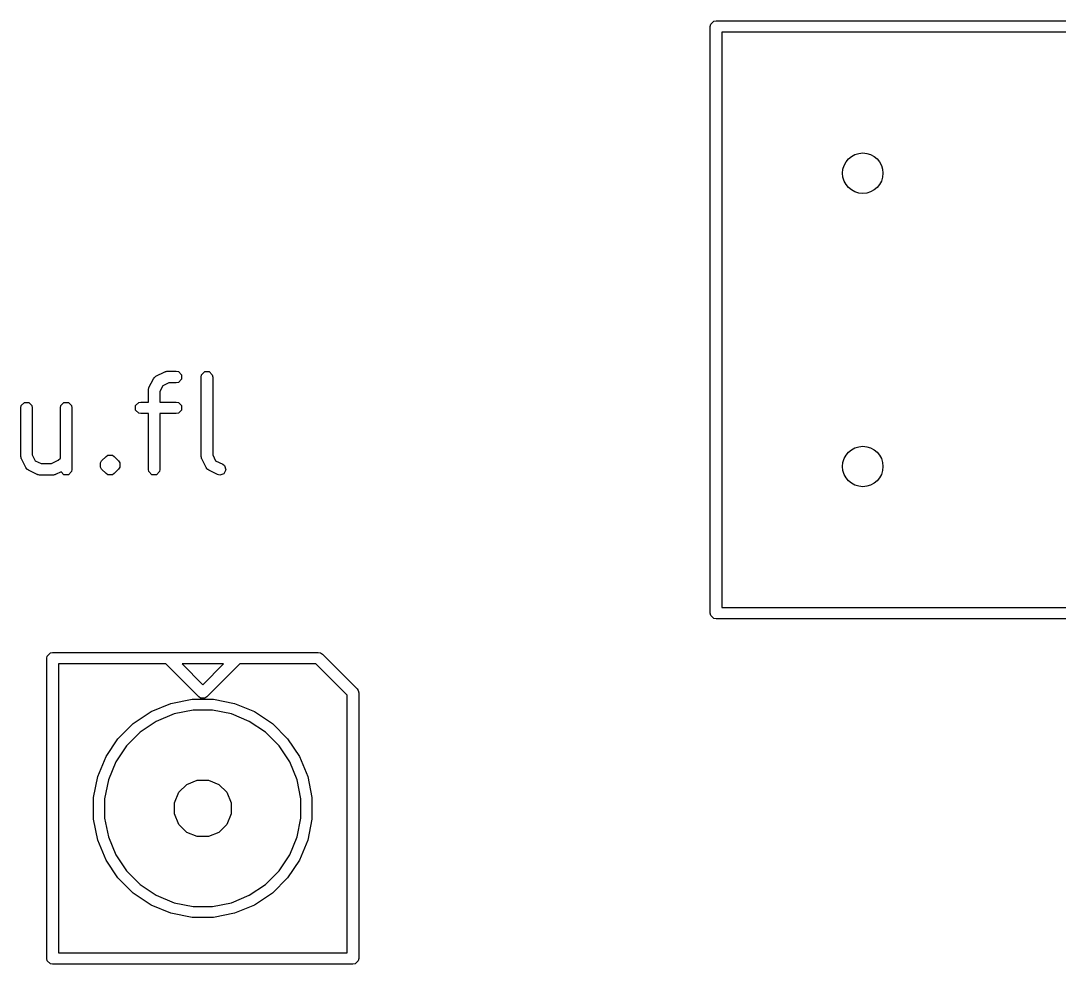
# Model space of a CAD drawing. Header units: inches. Extents: x -1.73 to 1.98, y -0.03 to 4.65.
# Drawn here: x 0.25 to 0.604, y 4.3327 to 4.6543 of the extents above; entities that cross this region are included whole.
import ezdxf

# ---------------------------------------------------------------- set-up
doc = ezdxf.new("R2010")
doc.units = ezdxf.units.IN
doc.header["$MEASUREMENT"] = 0
doc.layers.add('BLACK', color=250, linetype='CONTINUOUS')

msp = doc.modelspace()

# ---------------------------------------------------------------- linework, layer by layer
at = {"layer": 'BLACK', "linetype": 'CONTINUOUS'}
for p, q in [((0.48504, 4.65236), (0.48519, 4.65312)), ((0.48504, 4.45236), (0.48504, 4.65236)), ((0.48519, 4.65312), (0.48625, 4.65418)), ((0.48625, 4.65418), (0.48701, 4.65433)), ((0.48701, 4.65433), (0.93701, 4.65433)), ((0.48898, 4.65039), (0.48898, 4.45433)), ((0.93619, 4.65039), (0.48898, 4.65039)), ((0.29608, 4.53314), (0.29908, 4.53464)), ((0.29908, 4.53464), (0.29918, 4.53466)), ((0.29918, 4.53466), (0.29921, 4.5347)), ((0.29921, 4.5347), (0.29952, 4.53476)), ((0.29952, 4.53476), (0.29982, 4.53484)), ((0.29982, 4.53484), (0.29987, 4.53483)), ((0.29987, 4.53483), (0.29996, 4.53485)), ((0.29996, 4.53485), (0.30296, 4.53485)), ((0.30296, 4.53485), (0.30372, 4.5347)), ((0.30372, 4.5347), (0.30478, 4.53363)), ((0.31164, 4.53363), (0.31271, 4.5347)), ((0.31271, 4.5347), (0.31421, 4.5347)), ((0.31421, 4.5347), (0.31528, 4.53363)), ((0.2937, 4.52926), (0.2952, 4.53226)), ((0.2952, 4.53226), (0.29544, 4.53257)), ((0.29544, 4.53257), (0.29548, 4.53267)), ((0.29548, 4.53267), (0.29559, 4.53275)), ((0.29559, 4.53275), (0.29567, 4.53287)), ((0.29567, 4.53287), (0.29577, 4.5329)), ((0.29577, 4.5329), (0.29608, 4.53314)), ((0.30043, 4.53091), (0.29843, 4.52991)), ((0.30296, 4.53091), (0.30043, 4.53091)), ((0.30372, 4.53106), (0.30296, 4.53091)), ((0.30478, 4.53212), (0.30372, 4.53106)), ((0.30478, 4.53363), (0.30478, 4.53212)), ((0.31149, 4.53288), (0.31164, 4.53363)), ((0.31149, 4.50588), (0.31149, 4.53288)), ((0.31528, 4.53363), (0.31543, 4.53288)), ((0.31543, 4.53288), (0.31543, 4.50635)), ((0.29349, 4.52838), (0.29351, 4.52848)), ((0.29349, 4.52435), (0.29349, 4.52838)), ((0.2935, 4.52852), (0.29358, 4.52882)), ((0.29351, 4.52848), (0.2935, 4.52852)), ((0.29358, 4.52882), (0.29364, 4.52913)), ((0.29364, 4.52913), (0.29368, 4.52916)), ((0.29368, 4.52916), (0.2937, 4.52926)), ((0.29843, 4.52991), (0.29743, 4.52791)), ((0.29743, 4.52791), (0.29743, 4.52435)), ((0.25015, 4.52313), (0.25122, 4.5242)), ((0.25122, 4.5242), (0.25272, 4.5242)), ((0.25272, 4.5242), (0.25379, 4.52313)), ((0.26365, 4.52313), (0.26471, 4.5242)), ((0.26471, 4.5242), (0.26622, 4.5242)), ((0.26622, 4.5242), (0.26729, 4.52313)), ((0.28914, 4.52313), (0.29021, 4.5242)), ((0.29021, 4.5242), (0.29096, 4.52435)), ((0.29096, 4.52435), (0.29349, 4.52435)), ((0.29743, 4.52435), (0.30296, 4.52435)), ((0.30296, 4.52435), (0.30372, 4.5242)), ((0.30372, 4.5242), (0.30478, 4.52313)), ((0.25, 4.52238), (0.25015, 4.52313)), ((0.25, 4.50588), (0.25, 4.52238)), ((0.25379, 4.52313), (0.25394, 4.52238)), ((0.25394, 4.52238), (0.25394, 4.50635)), ((0.2635, 4.52238), (0.26365, 4.52313)), ((0.2635, 4.5052), (0.2635, 4.52238)), ((0.26729, 4.52313), (0.26744, 4.52238)), ((0.26744, 4.52238), (0.26744, 4.50138)), ((0.28914, 4.52163), (0.28914, 4.52313)), ((0.29021, 4.52056), (0.28914, 4.52163)), ((0.29096, 4.52041), (0.29021, 4.52056)), ((0.29349, 4.52041), (0.29096, 4.52041)), ((0.29349, 4.50138), (0.29349, 4.52041)), ((0.30296, 4.52041), (0.29743, 4.52041)), ((0.29743, 4.52041), (0.29743, 4.50138)), ((0.30372, 4.52056), (0.30296, 4.52041)), ((0.30478, 4.52163), (0.30372, 4.52056)), ((0.30478, 4.52313), (0.30478, 4.52163)), ((0.25394, 4.50635), (0.25494, 4.50435)), ((0.27907, 4.50577), (0.27971, 4.5062)), ((0.27971, 4.5062), (0.28122, 4.5062)), ((0.28122, 4.5062), (0.28122, 4.5062)), ((0.28122, 4.5062), (0.28186, 4.50577)), ((0.31543, 4.50635), (0.31643, 4.50435)), ((0.25002, 4.50578), (0.25, 4.50588)), ((0.25, 4.50574), (0.25002, 4.50578)), ((0.25009, 4.50544), (0.25, 4.50574)), ((0.25015, 4.50513), (0.25009, 4.50544)), ((0.25018, 4.5051), (0.25015, 4.50513)), ((0.25021, 4.505), (0.25018, 4.5051)), ((0.25171, 4.502), (0.25021, 4.505)), ((0.25494, 4.50435), (0.25693, 4.50335)), ((0.25693, 4.50335), (0.2605, 4.50335)), ((0.2605, 4.50335), (0.2628, 4.5045)), ((0.2628, 4.5045), (0.2635, 4.5052)), ((0.27715, 4.50364), (0.27757, 4.50427)), ((0.27715, 4.50213), (0.27715, 4.50364)), ((0.27757, 4.50427), (0.27907, 4.50577)), ((0.28186, 4.50577), (0.28336, 4.50427)), ((0.28336, 4.50427), (0.28378, 4.50364)), ((0.28378, 4.50364), (0.28378, 4.50213)), ((0.31151, 4.50578), (0.31149, 4.50588)), ((0.3115, 4.50574), (0.31151, 4.50578)), ((0.31158, 4.50544), (0.3115, 4.50574)), ((0.31164, 4.50513), (0.31158, 4.50544)), ((0.31167, 4.5051), (0.31164, 4.50513)), ((0.3117, 4.505), (0.31167, 4.5051)), ((0.3132, 4.502), (0.3117, 4.505)), ((0.31643, 4.50435), (0.31884, 4.50314)), ((0.31884, 4.50314), (0.31945, 4.50267)), ((0.31945, 4.50267), (0.31992, 4.50124)), ((0.25195, 4.50169), (0.25171, 4.502)), ((0.25198, 4.50159), (0.25195, 4.50169)), ((0.25209, 4.50151), (0.25198, 4.50159)), ((0.25218, 4.50139), (0.25209, 4.50151)), ((0.25228, 4.50136), (0.25218, 4.50139)), ((0.25259, 4.50112), (0.25228, 4.50136)), ((0.25559, 4.49962), (0.25259, 4.50112)), ((0.25568, 4.4996), (0.25559, 4.49962)), ((0.25571, 4.49956), (0.25568, 4.4996)), ((0.25602, 4.4995), (0.25571, 4.49956)), ((0.25633, 4.49942), (0.25602, 4.4995)), ((0.25637, 4.49943), (0.25633, 4.49942)), ((0.25647, 4.49941), (0.25637, 4.49943)), ((0.26097, 4.49941), (0.25647, 4.49941)), ((0.26106, 4.49943), (0.26097, 4.49941)), ((0.26111, 4.49942), (0.26106, 4.49943)), ((0.26141, 4.4995), (0.26111, 4.49942)), ((0.26172, 4.49956), (0.26141, 4.4995)), ((0.26175, 4.4996), (0.26172, 4.49956)), ((0.26185, 4.49962), (0.26175, 4.4996)), ((0.26372, 4.50056), (0.26185, 4.49962)), ((0.26471, 4.49956), (0.26372, 4.50056)), ((0.26622, 4.49956), (0.26471, 4.49956)), ((0.26729, 4.50063), (0.26622, 4.49956)), ((0.26744, 4.50138), (0.26729, 4.50063)), ((0.27757, 4.50149), (0.27715, 4.50213)), ((0.27907, 4.49999), (0.27757, 4.50149)), ((0.27971, 4.49956), (0.27907, 4.49999)), ((0.28122, 4.49956), (0.27971, 4.49956)), ((0.28186, 4.49999), (0.28122, 4.49956)), ((0.28336, 4.50149), (0.28186, 4.49999)), ((0.28378, 4.50213), (0.28336, 4.50149)), ((0.29364, 4.50063), (0.29349, 4.50138)), ((0.29471, 4.49956), (0.29364, 4.50063)), ((0.29622, 4.49956), (0.29471, 4.49956)), ((0.29728, 4.50063), (0.29622, 4.49956)), ((0.29743, 4.50138), (0.29728, 4.50063)), ((0.31344, 4.50169), (0.3132, 4.502)), ((0.31347, 4.50159), (0.31344, 4.50169)), ((0.31358, 4.50151), (0.31347, 4.50159)), ((0.31367, 4.50139), (0.31358, 4.50151)), ((0.31377, 4.50136), (0.31367, 4.50139)), ((0.31408, 4.50112), (0.31377, 4.50136)), ((0.31708, 4.49962), (0.31408, 4.50112)), ((0.31782, 4.49942), (0.31708, 4.49962)), ((0.31925, 4.49989), (0.31782, 4.49942)), ((0.31992, 4.50124), (0.31925, 4.49989)), ((0.48898, 4.45433), (0.86975, 4.45433)), ((0.48519, 4.45161), (0.48504, 4.45236)), ((0.48625, 4.45054), (0.48519, 4.45161)), ((0.48701, 4.45039), (0.48625, 4.45054)), ((0.8687, 4.45039), (0.48701, 4.45039)), ((0.26011, 4.43883), (0.26086, 4.43898)), ((0.26086, 4.43898), (0.35141, 4.43898)), ((0.35141, 4.43898), (0.35216, 4.43883)), ((0.25889, 4.43701), (0.25904, 4.43776)), ((0.25889, 4.33465), (0.25889, 4.43701)), ((0.25904, 4.43776), (0.26011, 4.43883)), ((0.35216, 4.43883), (0.3528, 4.4384)), ((0.3528, 4.4384), (0.36461, 4.42659)), ((0.29941, 4.43504), (0.26283, 4.43504)), ((0.26283, 4.43504), (0.26283, 4.33661)), ((0.31065, 4.4238), (0.29941, 4.43504)), ((0.30498, 4.43504), (0.31204, 4.42798)), ((0.3191, 4.43504), (0.30498, 4.43504)), ((0.31204, 4.42798), (0.3191, 4.43504)), ((0.32467, 4.43504), (0.31343, 4.4238)), ((0.3506, 4.43504), (0.32467, 4.43504)), ((0.36125, 4.42438), (0.3506, 4.43504)), ((0.36461, 4.42659), (0.36504, 4.42595)), ((0.36504, 4.42595), (0.36519, 4.4252)), ((0.36519, 4.4252), (0.36519, 4.33465)), ((0.29441, 4.41881), (0.30118, 4.42162)), ((0.30118, 4.42162), (0.30837, 4.42305)), ((0.30837, 4.42305), (0.31571, 4.42305)), ((0.31129, 4.42338), (0.31065, 4.4238)), ((0.31279, 4.42338), (0.31129, 4.42338)), ((0.31343, 4.4238), (0.31279, 4.42338)), ((0.31571, 4.42305), (0.3229, 4.42162)), ((0.3229, 4.42162), (0.32967, 4.41881)), ((0.36125, 4.33661), (0.36125, 4.42438)), ((0.28831, 4.41474), (0.29441, 4.41881)), ((0.30228, 4.41801), (0.29619, 4.41548)), ((0.30874, 4.41929), (0.30228, 4.41801)), ((0.31534, 4.41929), (0.30874, 4.41929)), ((0.3218, 4.41801), (0.31534, 4.41929)), ((0.32789, 4.41548), (0.3218, 4.41801)), ((0.32967, 4.41881), (0.33577, 4.41474)), ((0.28313, 4.40955), (0.28831, 4.41474)), ((0.29619, 4.41548), (0.29071, 4.41182)), ((0.33337, 4.41182), (0.32789, 4.41548)), ((0.33577, 4.41474), (0.34095, 4.40955)), ((0.29071, 4.41182), (0.28605, 4.40716)), ((0.33803, 4.40716), (0.33337, 4.41182)), ((0.27906, 4.40346), (0.28313, 4.40955)), ((0.28605, 4.40716), (0.28238, 4.40168)), ((0.3417, 4.40168), (0.33803, 4.40716)), ((0.34095, 4.40955), (0.34503, 4.40346)), ((0.27625, 4.39668), (0.27906, 4.40346)), ((0.34503, 4.40346), (0.34783, 4.39668)), ((0.28238, 4.40168), (0.27986, 4.39559)), ((0.34422, 4.39559), (0.3417, 4.40168)), ((0.27482, 4.38949), (0.27625, 4.39668)), ((0.34783, 4.39668), (0.34926, 4.38949)), ((0.27986, 4.39559), (0.27858, 4.38912)), ((0.30386, 4.39129), (0.30657, 4.39401)), ((0.30657, 4.39401), (0.31012, 4.39548)), ((0.31012, 4.39548), (0.31396, 4.39548)), ((0.31396, 4.39548), (0.31751, 4.39401)), ((0.31751, 4.39401), (0.32022, 4.39129)), ((0.34551, 4.38912), (0.34422, 4.39559)), ((0.27482, 4.38912), (0.27482, 4.38949)), ((0.30239, 4.38775), (0.30386, 4.39129)), ((0.32022, 4.39129), (0.32169, 4.38775)), ((0.34926, 4.38949), (0.34926, 4.38216)), ((0.27482, 4.38216), (0.27482, 4.38912)), ((0.27858, 4.38912), (0.27858, 4.38253)), ((0.30239, 4.387), (0.30239, 4.38775)), ((0.30239, 4.38391), (0.30239, 4.387)), ((0.32169, 4.38775), (0.32169, 4.38391)), ((0.34551, 4.38253), (0.34551, 4.38912)), ((0.27858, 4.38253), (0.27986, 4.37607)), ((0.30386, 4.38036), (0.30239, 4.38391)), ((0.32169, 4.38391), (0.32022, 4.38036)), ((0.34422, 4.37607), (0.34551, 4.38253)), ((0.27625, 4.37497), (0.27482, 4.38216)), ((0.30657, 4.37764), (0.30386, 4.38036)), ((0.32022, 4.38036), (0.31751, 4.37764)), ((0.34926, 4.38216), (0.34783, 4.37497)), ((0.27986, 4.37607), (0.28238, 4.36998)), ((0.31012, 4.37617), (0.30657, 4.37764)), ((0.31396, 4.37617), (0.31012, 4.37617)), ((0.31751, 4.37764), (0.31396, 4.37617)), ((0.3417, 4.36998), (0.34422, 4.37607)), ((0.27906, 4.3682), (0.27625, 4.37497)), ((0.34783, 4.37497), (0.34503, 4.3682)), ((0.28313, 4.3621), (0.27906, 4.3682)), ((0.28238, 4.36998), (0.28605, 4.36449)), ((0.33803, 4.36449), (0.3417, 4.36998)), ((0.34503, 4.3682), (0.34095, 4.3621)), ((0.28831, 4.35691), (0.28313, 4.3621)), ((0.28605, 4.36449), (0.29071, 4.35983)), ((0.33337, 4.35983), (0.33803, 4.36449)), ((0.34095, 4.3621), (0.33577, 4.35691)), ((0.29071, 4.35983), (0.29619, 4.35617)), ((0.32789, 4.35617), (0.33337, 4.35983)), ((0.29441, 4.35284), (0.28831, 4.35691)), ((0.29619, 4.35617), (0.30228, 4.35365)), ((0.3218, 4.35365), (0.32789, 4.35617)), ((0.33577, 4.35691), (0.32967, 4.35284)), ((0.30118, 4.35004), (0.29441, 4.35284)), ((0.30228, 4.35365), (0.30874, 4.35236)), ((0.30874, 4.35236), (0.31534, 4.35236)), ((0.31534, 4.35236), (0.3218, 4.35365)), ((0.32967, 4.35284), (0.3229, 4.35004)), ((0.30837, 4.34861), (0.30118, 4.35004)), ((0.31571, 4.34861), (0.30837, 4.34861)), ((0.3229, 4.35004), (0.31571, 4.34861)), ((0.26283, 4.33661), (0.36125, 4.33661)), ((0.25904, 4.33389), (0.25889, 4.33465)), ((0.26011, 4.33283), (0.25904, 4.33389)), ((0.26086, 4.33268), (0.26011, 4.33283)), ((0.36322, 4.33268), (0.26086, 4.33268)), ((0.36397, 4.33283), (0.36322, 4.33268)), ((0.36504, 4.33389), (0.36397, 4.33283)), ((0.36519, 4.33465), (0.36504, 4.33389))]:
    msp.add_line(p, q, dxfattribs=at)
at = {"layer": 'BLACK'}
for centre in [(0.53701, 4.60236), (0.53701, 4.60236), (0.53701, 4.50236), (0.53701, 4.50236)]:
    msp.add_circle(centre, 0.00689, dxfattribs=at)

doc.saveas('drawing.dxf')
